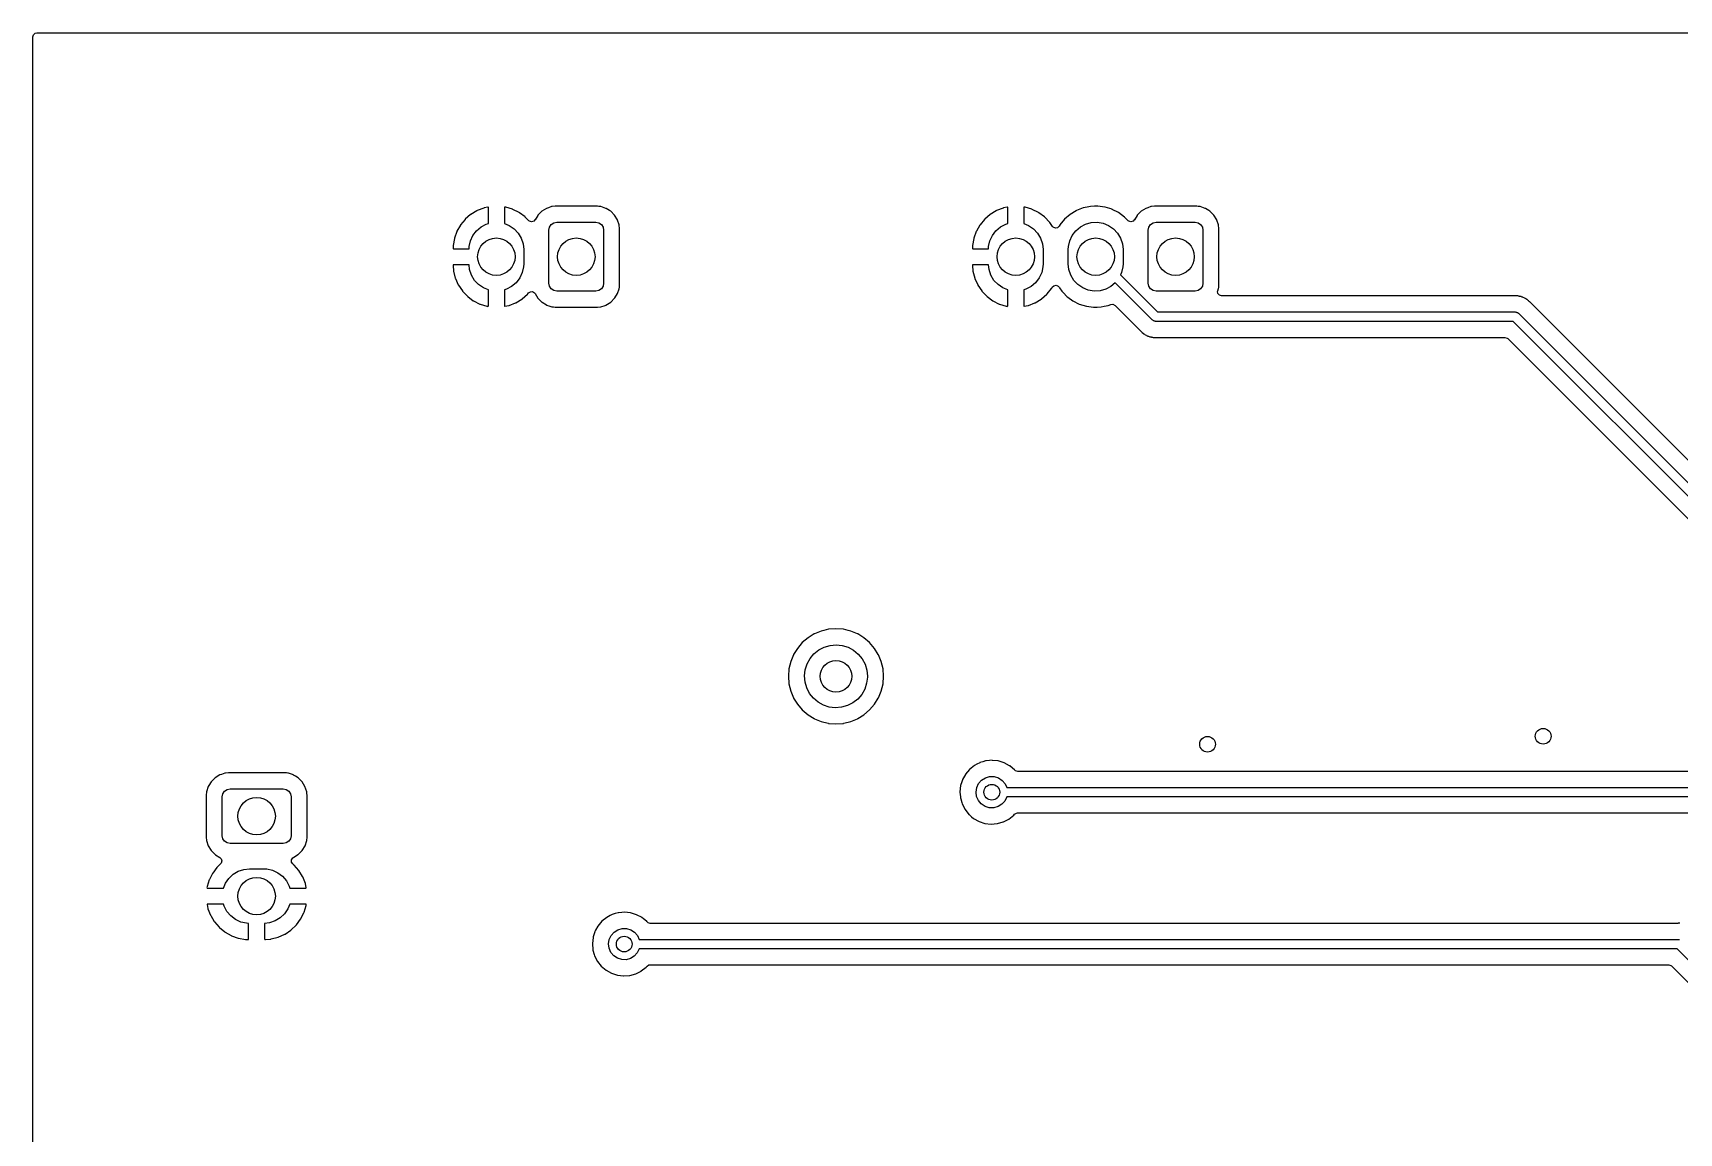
# Model space of a CAD drawing. Extents: x 87 to 209, y -135 to -60.
# Drawn here: x 86.6 to 138.9, y -95 to -60.1 of the extents above; entities that cross this region are included whole.
import ezdxf

# ---------------------------------------------------------------- set-up
doc = ezdxf.new("R2010")
doc.units = 0
doc.layers.add('BLACK', color=7, linetype='CONTINUOUS')

msp = doc.modelspace()

# ---------------------------------------------------------------- linework, layer by layer
at = {"layer": 'BLACK', "linetype": 'CONTINUOUS'}
for p, q in [((86.6145, -60.1773), (86.6345, -60.1092)), ((86.6345, -60.1092), (86.6882, -60.0627)), ((86.6882, -60.0627), (86.7405, -60.0513)), ((86.7405, -60.0513), (208.661, -60.0513)), ((86.6145, -135.108), (86.6145, -60.1773)), ((100.527, -65.8239), (100.359, -65.9701)), ((100.536, -65.8176), (100.527, -65.8239)), ((100.727, -65.7018), (100.536, -65.8176)), ((100.736, -65.6971), (100.727, -65.7018)), ((100.944, -65.6151), (100.736, -65.6971)), ((100.954, -65.6121), (100.944, -65.6151)), ((101.077, -65.5861), (100.954, -65.6121)), ((101.088, -65.5876), (101.077, -65.5861)), ((101.092, -65.6012), (101.088, -65.5876)), ((101.092, -66.1106), (101.092, -65.6012)), ((101.604, -65.586), (101.6, -65.5991)), ((101.6, -65.5991), (101.6, -66.1079)), ((101.618, -65.5838), (101.604, -65.586)), ((101.638, -65.5864), (101.618, -65.5838)), ((101.648, -65.5887), (101.638, -65.5864)), ((101.861, -65.6548), (101.648, -65.5887)), ((101.871, -65.6588), (101.861, -65.6548)), ((102.07, -65.76), (101.871, -65.6588)), ((102.079, -65.7656), (102.07, -65.76)), ((102.258, -65.8988), (102.079, -65.7656)), ((102.266, -65.9059), (102.258, -65.8988)), ((102.374, -66.019), (102.266, -65.9059)), ((102.663, -65.8507), (102.577, -65.9901)), ((102.667, -65.8445), (102.663, -65.8507)), ((102.663, -65.8507), (102.663, -65.8507)), ((102.792, -65.7193), (102.667, -65.8445)), ((102.942, -65.6262), (102.792, -65.7193)), ((103.003, -65.6059), (102.942, -65.6262)), ((103.103, -65.5725), (103.003, -65.6059)), ((103.11, -65.5703), (103.103, -65.5725)), ((103.103, -65.5725), (103.103, -65.5725)), ((103.117, -65.5696), (103.11, -65.5703)), ((103.212, -65.5596), (103.117, -65.5696)), ((103.117, -65.5696), (103.117, -65.5696)), ((103.216, -65.5593), (103.212, -65.5596)), ((103.212, -65.5596), (103.212, -65.5596)), ((104.556, -65.5593), (103.216, -65.5593)), ((104.606, -65.5644), (104.556, -65.5593)), ((104.654, -65.5693), (104.606, -65.5644)), ((104.661, -65.57), (104.654, -65.5693)), ((104.654, -65.5693), (104.654, -65.5693)), ((104.667, -65.5722), (104.661, -65.57)), ((104.722, -65.5903), (104.667, -65.5722)), ((104.667, -65.5722), (104.667, -65.5722)), ((104.829, -65.6257), (104.722, -65.5903)), ((104.835, -65.6295), (104.829, -65.6257)), ((104.944, -65.6966), (104.835, -65.6295)), ((104.835, -65.6295), (104.835, -65.6295)), ((104.979, -65.7185), (104.944, -65.6966)), ((105.104, -65.8435), (104.979, -65.7185)), ((105.198, -65.9939), (105.104, -65.8435)), ((117.037, -65.8239), (116.869, -65.9701)), ((117.046, -65.8176), (117.037, -65.8239)), ((117.237, -65.7018), (117.046, -65.8176)), ((117.246, -65.6971), (117.237, -65.7018)), ((117.454, -65.6151), (117.246, -65.6971)), ((117.464, -65.6121), (117.454, -65.6151)), ((117.587, -65.5861), (117.464, -65.6121)), ((117.598, -65.5876), (117.587, -65.5861)), ((117.602, -65.6012), (117.598, -65.5876)), ((117.602, -66.1106), (117.602, -65.6012)), ((118.114, -65.586), (118.11, -65.5991)), ((118.11, -65.5991), (118.11, -66.1079)), ((118.128, -65.5838), (118.114, -65.586)), ((118.148, -65.5864), (118.128, -65.5838)), ((118.158, -65.5887), (118.148, -65.5864)), ((118.371, -65.6548), (118.158, -65.5887)), ((118.381, -65.6588), (118.371, -65.6548)), ((118.58, -65.76), (118.381, -65.6588)), ((118.589, -65.7656), (118.58, -65.76)), ((118.768, -65.8988), (118.589, -65.7656)), ((118.776, -65.9059), (118.768, -65.8988)), ((118.93, -66.0674), (118.776, -65.9059)), ((119.581, -65.82), (119.404, -65.9733)), ((119.585, -65.8172), (119.581, -65.82)), ((119.776, -65.7014), (119.585, -65.8172)), ((119.585, -65.8172), (119.585, -65.8172)), ((119.781, -65.6986), (119.776, -65.7014)), ((119.776, -65.7014), (119.776, -65.7014)), ((119.998, -65.6127), (119.781, -65.6986)), ((120.004, -65.6116), (119.998, -65.6127)), ((120.173, -65.5761), (120.004, -65.6116)), ((120.004, -65.6116), (120.004, -65.6116)), ((120.227, -65.5646), (120.173, -65.5761)), ((120.36, -65.5596), (120.227, -65.5646)), ((120.456, -65.5561), (120.36, -65.5596)), ((120.461, -65.5559), (120.456, -65.5561)), ((120.456, -65.5561), (120.456, -65.5561)), ((120.466, -65.5566), (120.461, -65.5559)), ((120.688, -65.5859), (120.466, -65.5566)), ((120.466, -65.5566), (120.466, -65.5566)), ((120.693, -65.5866), (120.688, -65.5859)), ((120.688, -65.5859), (120.688, -65.5859)), ((120.916, -65.656), (120.693, -65.5866)), ((120.921, -65.6584), (120.916, -65.656)), ((121.12, -65.7596), (120.921, -65.6584)), ((120.921, -65.6584), (120.921, -65.6584)), ((121.125, -65.762), (121.12, -65.7596)), ((121.12, -65.7596), (121.12, -65.7596)), ((121.313, -65.9016), (121.125, -65.762)), ((121.316, -65.9055), (121.313, -65.9016)), ((121.424, -66.0185), (121.316, -65.9055)), ((121.316, -65.9055), (121.316, -65.9055)), ((121.713, -65.8507), (121.627, -65.9901)), ((121.717, -65.8445), (121.713, -65.8507)), ((121.713, -65.8507), (121.713, -65.8507)), ((121.842, -65.7193), (121.717, -65.8445)), ((121.992, -65.6262), (121.842, -65.7193)), ((122.053, -65.6059), (121.992, -65.6262)), ((122.153, -65.5725), (122.053, -65.6059)), ((122.16, -65.5703), (122.153, -65.5725)), ((122.153, -65.5725), (122.153, -65.5725)), ((122.167, -65.5696), (122.16, -65.5703)), ((122.262, -65.5596), (122.167, -65.5696)), ((122.167, -65.5696), (122.167, -65.5696)), ((122.266, -65.5593), (122.262, -65.5596)), ((122.262, -65.5596), (122.262, -65.5596)), ((123.606, -65.5593), (122.266, -65.5593)), ((123.656, -65.5644), (123.606, -65.5593)), ((123.704, -65.5693), (123.656, -65.5644)), ((123.711, -65.57), (123.704, -65.5693)), ((123.704, -65.5693), (123.704, -65.5693)), ((123.717, -65.5722), (123.711, -65.57)), ((123.772, -65.5903), (123.717, -65.5722)), ((123.717, -65.5722), (123.717, -65.5722)), ((123.879, -65.6257), (123.772, -65.5903)), ((123.885, -65.6295), (123.879, -65.6257)), ((123.994, -65.6966), (123.885, -65.6295)), ((123.885, -65.6295), (123.885, -65.6295)), ((124.029, -65.7185), (123.994, -65.6966)), ((124.154, -65.8435), (124.029, -65.7185)), ((124.248, -65.9939), (124.154, -65.8435)), ((100.089, -66.3627), (100.013, -66.5725)), ((100.093, -66.3531), (100.089, -66.3627)), ((100.204, -66.1591), (100.093, -66.3531)), ((100.21, -66.1503), (100.204, -66.1591)), ((100.351, -65.9778), (100.21, -66.1503)), ((100.359, -65.9701), (100.351, -65.9778)), ((100.602, -66.4871), (100.716, -66.3378)), ((100.716, -66.3378), (100.86, -66.2165)), ((100.86, -66.2165), (101.026, -66.1289)), ((101.026, -66.1289), (101.092, -66.1106)), ((101.6, -66.1079), (101.754, -66.1696)), ((101.754, -66.1696), (101.91, -66.2753)), ((101.91, -66.2753), (102.039, -66.4118)), ((102.039, -66.4118), (102.136, -66.5729)), ((102.396, -66.0375), (102.374, -66.019)), ((102.464, -66.058), (102.396, -66.0375)), ((102.532, -66.0386), (102.464, -66.058)), ((102.572, -65.9938), (102.532, -66.0386)), ((102.574, -65.9951), (102.572, -65.9938)), ((102.577, -65.9901), (102.574, -65.9951)), ((103.016, -66.3178), (103.035, -66.2221)), ((103.016, -68.0078), (103.016, -66.3178)), ((103.035, -66.2221), (103.089, -66.141)), ((103.089, -66.141), (103.17, -66.0868)), ((103.17, -66.0868), (103.266, -66.0678)), ((103.266, -66.0678), (104.506, -66.0678)), ((104.506, -66.0678), (104.602, -66.0868)), ((104.602, -66.0868), (104.683, -66.141)), ((104.683, -66.141), (104.737, -66.2221)), ((104.737, -66.2221), (104.756, -66.3178)), ((104.756, -66.3178), (104.756, -68.0078)), ((105.2, -66.0008), (105.198, -65.9939)), ((105.25, -66.1501), (105.2, -66.0008)), ((105.254, -66.1616), (105.25, -66.1501)), ((105.254, -66.1685), (105.254, -66.1616)), ((105.263, -66.255), (105.254, -66.1685)), ((105.254, -66.1685), (105.254, -66.1685)), ((105.264, -66.2674), (105.263, -66.255)), ((105.264, -68.0582), (105.264, -66.2674)), ((116.599, -66.3627), (116.523, -66.5725)), ((116.603, -66.3531), (116.599, -66.3627)), ((116.714, -66.1591), (116.603, -66.3531)), ((116.72, -66.1503), (116.714, -66.1591)), ((116.861, -65.9778), (116.72, -66.1503)), ((116.869, -65.9701), (116.861, -65.9778)), ((117.112, -66.4871), (117.226, -66.3378)), ((117.226, -66.3378), (117.37, -66.2165)), ((117.37, -66.2165), (117.536, -66.1289)), ((117.536, -66.1289), (117.602, -66.1106)), ((118.11, -66.1079), (118.264, -66.1696)), ((118.264, -66.1696), (118.42, -66.2753)), ((118.42, -66.2753), (118.549, -66.4118)), ((118.549, -66.4118), (118.646, -66.5729)), ((118.937, -66.0756), (118.93, -66.0674)), ((119.02, -66.1998), (118.937, -66.0756)), ((119.048, -66.229), (119.02, -66.1998)), ((119.114, -66.255), (119.048, -66.229)), ((119.183, -66.2411), (119.114, -66.255)), ((119.234, -66.1918), (119.183, -66.2411)), ((119.253, -66.1588), (119.234, -66.1918)), ((119.256, -66.1542), (119.253, -66.1588)), ((119.253, -66.1588), (119.253, -66.1588)), ((119.404, -65.9733), (119.256, -66.1542)), ((119.652, -66.4871), (119.766, -66.3378)), ((119.766, -66.3378), (119.91, -66.2165)), ((119.91, -66.2165), (120.076, -66.1289)), ((120.076, -66.1289), (120.257, -66.079)), ((120.257, -66.079), (120.445, -66.0692)), ((120.445, -66.0692), (120.63, -66.0998)), ((120.63, -66.0998), (120.804, -66.1696)), ((120.804, -66.1696), (120.96, -66.2753)), ((120.96, -66.2753), (121.089, -66.4118)), ((121.089, -66.4118), (121.186, -66.5729)), ((121.446, -66.037), (121.424, -66.0185)), ((121.514, -66.0576), (121.446, -66.037)), ((121.583, -66.0381), (121.514, -66.0576)), ((121.622, -65.9937), (121.583, -66.0381)), ((121.624, -65.9951), (121.622, -65.9937)), ((121.627, -65.9901), (121.624, -65.9951)), ((122.066, -66.3178), (122.085, -66.2221)), ((122.066, -68.0078), (122.066, -66.3178)), ((122.085, -66.2221), (122.139, -66.141)), ((122.139, -66.141), (122.22, -66.0868)), ((122.22, -66.0868), (122.316, -66.0678)), ((122.316, -66.0678), (123.556, -66.0678)), ((123.556, -66.0678), (123.652, -66.0868)), ((123.652, -66.0868), (123.733, -66.141)), ((123.733, -66.141), (123.787, -66.2221)), ((123.787, -66.2221), (123.806, -66.3178)), ((123.806, -66.3178), (123.806, -68.0078)), ((124.25, -66.0008), (124.248, -65.9939)), ((124.3, -66.1501), (124.25, -66.0008)), ((124.304, -66.1616), (124.3, -66.1501)), ((124.304, -66.1685), (124.304, -66.1616)), ((124.313, -66.255), (124.304, -66.1685)), ((124.304, -66.1685), (124.304, -66.1685)), ((124.314, -66.2674), (124.313, -66.255)), ((124.314, -68.0582), (124.314, -66.2674)), ((99.9681, -66.8307), (99.968, -66.8336)), ((99.968, -66.8336), (99.968, -66.8907)), ((99.968, -66.8907), (99.9725, -66.9059)), ((99.969, -66.8118), (99.9681, -66.8307)), ((99.9699, -66.8036), (99.969, -66.8118)), ((100.01, -66.5828), (99.9699, -66.8036)), ((99.9725, -66.9059), (99.9739, -66.9071)), ((99.9739, -66.9071), (99.9815, -66.9088)), ((99.9815, -66.9088), (100.478, -66.9088)), ((100.013, -66.5725), (100.01, -66.5828)), ((100.478, -66.9088), (100.481, -66.8408)), ((100.481, -66.8408), (100.522, -66.6574)), ((100.522, -66.6574), (100.602, -66.4871)), ((102.136, -66.5729), (102.196, -66.751)), ((102.196, -66.751), (102.216, -66.9378)), ((102.216, -66.9378), (102.216, -67.3878)), ((116.479, -66.8118), (116.478, -66.8307)), ((116.478, -66.8307), (116.478, -66.8336)), ((116.478, -66.8336), (116.478, -66.8907)), ((116.478, -66.8907), (116.482, -66.9059)), ((116.48, -66.8036), (116.479, -66.8118)), ((116.52, -66.5828), (116.48, -66.8036)), ((116.482, -66.9059), (116.484, -66.9071)), ((116.484, -66.9071), (116.492, -66.9088)), ((116.492, -66.9088), (116.988, -66.9088)), ((116.523, -66.5725), (116.52, -66.5828)), ((116.988, -66.9088), (116.991, -66.8408)), ((116.991, -66.8408), (117.032, -66.6574)), ((117.032, -66.6574), (117.112, -66.4871)), ((118.646, -66.5729), (118.706, -66.751)), ((118.706, -66.751), (118.726, -66.9378)), ((118.726, -66.9378), (118.726, -67.3878)), ((119.526, -66.9378), (119.531, -66.8408)), ((119.526, -67.3878), (119.526, -66.9378)), ((119.531, -66.8408), (119.572, -66.6574)), ((119.572, -66.6574), (119.652, -66.4871)), ((121.186, -66.5729), (121.246, -66.751)), ((121.246, -66.751), (121.266, -66.9378)), ((121.266, -66.9378), (121.266, -67.3878)), ((99.9697, -67.4227), (99.968, -67.4303)), ((99.968, -67.4303), (99.968, -67.4439)), ((99.968, -67.4439), (99.9682, -67.4492)), ((99.9682, -67.4492), (99.9823, -67.6155)), ((99.9709, -67.4213), (99.9697, -67.4227)), ((99.9861, -67.4168), (99.9709, -67.4213)), ((100.479, -67.4168), (99.9861, -67.4168)), ((100.496, -67.5746), (100.479, -67.4168)), ((102.211, -67.4848), (102.17, -67.6682)), ((102.216, -67.3878), (102.211, -67.4848)), ((116.48, -67.4227), (116.478, -67.4303)), ((116.478, -67.4303), (116.478, -67.4439)), ((116.478, -67.4439), (116.478, -67.4492)), ((116.478, -67.4492), (116.492, -67.6155)), ((116.481, -67.4213), (116.48, -67.4227)), ((116.496, -67.4168), (116.481, -67.4213)), ((116.989, -67.4168), (116.496, -67.4168)), ((117.006, -67.5746), (116.989, -67.4168)), ((118.721, -67.4848), (118.68, -67.6682)), ((118.726, -67.3878), (118.721, -67.4848)), ((119.546, -67.5746), (119.526, -67.3878)), ((121.261, -67.4848), (121.22, -67.6682)), ((121.266, -67.3878), (121.261, -67.4848)), ((99.9823, -67.6155), (99.9841, -67.626)), ((99.9841, -67.626), (100.04, -67.842)), ((100.04, -67.842), (100.044, -67.852)), ((100.044, -67.852), (100.135, -68.0555)), ((100.556, -67.7527), (100.496, -67.5746)), ((100.653, -67.9138), (100.556, -67.7527)), ((100.782, -68.0503), (100.653, -67.9138)), ((101.976, -67.9878), (101.832, -68.1091)), ((102.09, -67.8385), (101.976, -67.9878)), ((102.17, -67.6682), (102.09, -67.8385)), ((103.035, -68.1035), (103.016, -68.0078)), ((104.756, -68.0078), (104.737, -68.1035)), ((116.492, -67.6155), (116.494, -67.626)), ((116.494, -67.626), (116.55, -67.842)), ((116.55, -67.842), (116.554, -67.852)), ((116.554, -67.852), (116.645, -68.0555)), ((117.066, -67.7527), (117.006, -67.5746)), ((117.163, -67.9138), (117.066, -67.7527)), ((117.292, -68.0503), (117.163, -67.9138)), ((118.486, -67.9878), (118.342, -68.1091)), ((118.6, -67.8385), (118.486, -67.9878)), ((118.68, -67.6682), (118.6, -67.8385)), ((119.606, -67.7527), (119.546, -67.5746)), ((119.703, -67.9138), (119.606, -67.7527)), ((119.832, -68.0503), (119.703, -67.9138)), ((121.017, -67.9956), (120.882, -68.1091)), ((122.195, -69.1739), (121.017, -67.9956)), ((121.22, -67.6682), (121.186, -67.7405)), ((121.186, -67.7405), (122.363, -68.9178)), ((122.085, -68.1035), (122.066, -68.0078)), ((123.806, -68.0078), (123.787, -68.1035)), ((100.135, -68.0555), (100.141, -68.0648)), ((100.141, -68.0648), (100.265, -68.25)), ((100.265, -68.25), (100.272, -68.2582)), ((100.272, -68.2582), (100.426, -68.4197)), ((100.426, -68.4197), (100.434, -68.4268)), ((100.434, -68.4268), (100.613, -68.56)), ((100.938, -68.156), (100.782, -68.0503)), ((101.092, -68.2177), (100.938, -68.156)), ((101.092, -68.7265), (101.092, -68.2177)), ((101.666, -68.1967), (101.6, -68.215)), ((101.6, -68.215), (101.6, -68.7244)), ((101.832, -68.1091), (101.666, -68.1967)), ((101.965, -68.6238), (102.156, -68.508)), ((102.156, -68.508), (102.165, -68.5017)), ((102.165, -68.5017), (102.333, -68.3555)), ((102.333, -68.3555), (102.341, -68.3478)), ((102.341, -68.3478), (102.368, -68.3145)), ((102.368, -68.3145), (102.427, -68.2745)), ((102.427, -68.2745), (102.498, -68.2726)), ((102.498, -68.2726), (102.559, -68.3093)), ((102.559, -68.3093), (102.574, -68.3321)), ((102.574, -68.3321), (102.574, -68.3317)), ((102.574, -68.3317), (102.668, -68.4821)), ((102.668, -68.4821), (102.673, -68.4873)), ((102.673, -68.4873), (102.687, -68.5017)), ((102.687, -68.5017), (102.793, -68.6071)), ((103.089, -68.1846), (103.035, -68.1035)), ((103.17, -68.2388), (103.089, -68.1846)), ((103.266, -68.2578), (103.17, -68.2388)), ((104.506, -68.2578), (103.266, -68.2578)), ((104.602, -68.2388), (104.506, -68.2578)), ((104.683, -68.1846), (104.602, -68.2388)), ((104.737, -68.1035), (104.683, -68.1846)), ((104.98, -68.6063), (105.105, -68.4811)), ((105.105, -68.4811), (105.11, -68.4729)), ((105.11, -68.4729), (105.194, -68.3368)), ((105.194, -68.3368), (105.198, -68.3305)), ((105.194, -68.3368), (105.194, -68.3368)), ((105.198, -68.3305), (105.246, -68.1865)), ((105.246, -68.1865), (105.252, -68.1692)), ((105.252, -68.1692), (105.254, -68.1627)), ((105.252, -68.1692), (105.252, -68.1692)), ((105.254, -68.1627), (105.256, -68.1423)), ((105.256, -68.1423), (105.264, -68.0614)), ((105.264, -68.0614), (105.264, -68.0582)), ((116.645, -68.0555), (116.651, -68.0648)), ((116.651, -68.0648), (116.775, -68.25)), ((116.775, -68.25), (116.782, -68.2582)), ((116.782, -68.2582), (116.936, -68.4197)), ((116.936, -68.4197), (116.944, -68.4268)), ((116.944, -68.4268), (117.123, -68.56)), ((117.448, -68.156), (117.292, -68.0503)), ((117.602, -68.2177), (117.448, -68.156)), ((117.602, -68.7265), (117.602, -68.2177)), ((118.176, -68.1967), (118.11, -68.215)), ((118.11, -68.215), (118.11, -68.7244)), ((118.342, -68.1091), (118.176, -68.1967)), ((118.475, -68.6238), (118.666, -68.508)), ((118.666, -68.508), (118.675, -68.5017)), ((118.675, -68.5017), (118.843, -68.3555)), ((118.843, -68.3555), (118.851, -68.3478)), ((118.851, -68.3478), (118.992, -68.1753)), ((118.992, -68.1753), (118.998, -68.1665)), ((118.998, -68.1665), (119.017, -68.1338)), ((119.017, -68.1338), (119.068, -68.0845)), ((119.068, -68.0845), (119.138, -68.0707)), ((119.138, -68.0707), (119.204, -68.0966)), ((119.204, -68.0966), (119.231, -68.1258)), ((119.231, -68.1258), (119.251, -68.1558)), ((119.251, -68.1558), (119.318, -68.2547)), ((119.318, -68.2547), (119.321, -68.2586)), ((119.321, -68.2586), (119.321, -68.2586)), ((119.321, -68.2586), (119.37, -68.3093)), ((119.37, -68.3093), (119.479, -68.424)), ((119.479, -68.424), (119.484, -68.4272)), ((119.484, -68.4272), (119.506, -68.444)), ((119.506, -68.444), (119.667, -68.5636)), ((119.988, -68.156), (119.832, -68.0503)), ((120.162, -68.2258), (119.988, -68.156)), ((120.347, -68.2564), (120.162, -68.2258)), ((120.535, -68.2466), (120.347, -68.2564)), ((120.716, -68.1967), (120.535, -68.2466)), ((120.882, -68.1091), (120.716, -68.1967)), ((122.139, -68.1846), (122.085, -68.1035)), ((122.22, -68.2388), (122.139, -68.1846)), ((122.316, -68.2578), (122.22, -68.2388)), ((123.556, -68.2578), (122.316, -68.2578)), ((123.652, -68.2388), (123.556, -68.2578)), ((123.733, -68.1846), (123.652, -68.2388)), ((123.787, -68.1035), (123.733, -68.1846)), ((124.272, -68.2654), (124.277, -68.2436)), ((124.282, -68.3356), (124.272, -68.2654)), ((124.277, -68.2436), (124.302, -68.1692)), ((124.328, -68.3893), (124.282, -68.3356)), ((124.302, -68.1692), (124.304, -68.1627)), ((124.302, -68.1692), (124.302, -68.1692)), ((124.304, -68.1627), (124.306, -68.1423)), ((124.306, -68.1423), (124.314, -68.0614)), ((124.314, -68.0614), (124.314, -68.0582)), ((124.397, -68.4093), (124.328, -68.3893)), ((133.694, -68.4093), (124.397, -68.4093)), ((133.706, -68.4087), (133.694, -68.4093)), ((133.752, -68.4044), (133.706, -68.4087)), ((133.76, -68.4056), (133.752, -68.4044)), ((133.773, -68.4077), (133.76, -68.4056)), ((133.793, -68.4093), (133.773, -68.4077)), ((133.814, -68.4093), (133.793, -68.4093)), ((133.831, -68.4136), (133.814, -68.4093)), ((133.859, -68.4208), (133.831, -68.4136)), ((133.871, -68.4232), (133.859, -68.4208)), ((133.916, -68.4304), (133.871, -68.4232)), ((133.936, -68.4389), (133.916, -68.4304)), ((133.955, -68.4453), (133.936, -68.4389)), ((133.975, -68.4507), (133.955, -68.4453)), ((133.982, -68.4545), (133.975, -68.4507)), ((134.016, -68.4729), (133.982, -68.4545)), ((133.982, -68.4545), (133.982, -68.4545)), ((134.026, -68.4781), (134.016, -68.4729)), ((134.062, -68.4933), (134.026, -68.4781)), ((134.069, -68.4965), (134.062, -68.4933)), ((134.062, -68.4933), (134.062, -68.4933)), ((134.075, -68.5014), (134.069, -68.4965)), ((134.086, -68.5096), (134.075, -68.5014)), ((134.102, -68.5205), (134.086, -68.5096)), ((134.112, -68.5256), (134.102, -68.5205)), ((134.121, -68.5308), (134.112, -68.5256)), ((134.127, -68.5363), (134.121, -68.5308)), ((134.155, -68.5624), (134.127, -68.5363)), ((100.613, -68.56), (100.622, -68.5656)), ((100.622, -68.5656), (100.821, -68.6668)), ((100.821, -68.6668), (100.831, -68.6708)), ((100.831, -68.6708), (101.044, -68.7369)), ((101.044, -68.7369), (101.054, -68.7392)), ((101.054, -68.7392), (101.074, -68.7418)), ((101.074, -68.7418), (101.088, -68.7396)), ((101.088, -68.7396), (101.092, -68.7265)), ((101.6, -68.7244), (101.604, -68.738)), ((101.604, -68.738), (101.615, -68.7395)), ((101.615, -68.7395), (101.738, -68.7135)), ((101.738, -68.7135), (101.748, -68.7105)), ((101.748, -68.7105), (101.956, -68.6285)), ((101.956, -68.6285), (101.965, -68.6238)), ((102.793, -68.6071), (102.799, -68.6109)), ((102.799, -68.6109), (102.799, -68.6109)), ((102.799, -68.6109), (102.936, -68.6955)), ((102.936, -68.6955), (102.943, -68.6999)), ((102.943, -68.6999), (103.009, -68.7217)), ((103.009, -68.7217), (103.105, -68.7534)), ((103.105, -68.7534), (103.105, -68.7534)), ((103.105, -68.7534), (103.111, -68.7556)), ((103.111, -68.7556), (103.118, -68.7563)), ((103.118, -68.7563), (103.118, -68.7563)), ((103.118, -68.7563), (103.161, -68.7607)), ((103.161, -68.7607), (103.216, -68.7663)), ((103.216, -68.7663), (104.556, -68.7663)), ((104.556, -68.7663), (104.56, -68.766)), ((104.56, -68.766), (104.655, -68.756)), ((104.56, -68.766), (104.56, -68.766)), ((104.655, -68.756), (104.662, -68.7553)), ((104.655, -68.756), (104.655, -68.756)), ((104.662, -68.7553), (104.669, -68.7531)), ((104.669, -68.7531), (104.802, -68.7087)), ((104.669, -68.7531), (104.669, -68.7531)), ((104.802, -68.7087), (104.83, -68.6993)), ((104.83, -68.6993), (104.98, -68.6063)), ((117.123, -68.56), (117.132, -68.5656)), ((117.132, -68.5656), (117.331, -68.6668)), ((117.331, -68.6668), (117.341, -68.6708)), ((117.341, -68.6708), (117.554, -68.7369)), ((117.554, -68.7369), (117.564, -68.7392)), ((117.564, -68.7392), (117.584, -68.7418)), ((117.584, -68.7418), (117.598, -68.7396)), ((117.598, -68.7396), (117.602, -68.7265)), ((118.11, -68.7244), (118.114, -68.738)), ((118.114, -68.738), (118.125, -68.7395)), ((118.125, -68.7395), (118.248, -68.7135)), ((118.248, -68.7135), (118.258, -68.7105)), ((118.258, -68.7105), (118.466, -68.6285)), ((118.466, -68.6285), (118.475, -68.6238)), ((119.667, -68.5636), (119.672, -68.566)), ((119.672, -68.566), (119.672, -68.566)), ((119.672, -68.566), (119.871, -68.6672)), ((119.871, -68.6672), (119.875, -68.6696)), ((119.875, -68.6696), (120.099, -68.739)), ((120.099, -68.739), (120.104, -68.7397)), ((120.104, -68.7397), (120.104, -68.7397)), ((120.104, -68.7397), (120.326, -68.769)), ((120.326, -68.769), (120.326, -68.769)), ((120.326, -68.769), (120.331, -68.7697)), ((120.331, -68.7697), (120.336, -68.7695)), ((120.336, -68.7695), (120.448, -68.7654)), ((120.336, -68.7695), (120.336, -68.7695)), ((120.448, -68.7654), (120.565, -68.761)), ((120.565, -68.761), (120.667, -68.7395)), ((120.667, -68.7395), (120.788, -68.714)), ((120.788, -68.714), (120.794, -68.7129)), ((120.788, -68.714), (120.788, -68.714)), ((120.794, -68.7129), (120.875, -68.6806)), ((120.875, -68.6806), (120.946, -68.6742)), ((120.946, -68.6742), (121.011, -68.7087)), ((121.011, -68.7087), (121.777, -69.4754)), ((122.363, -68.9178), (133.731, -68.9178)), ((133.731, -68.9178), (133.75, -68.9229)), ((133.75, -68.9229), (133.77, -68.9229)), ((133.77, -68.9229), (133.787, -68.9328)), ((133.787, -68.9328), (133.806, -68.9379)), ((133.806, -68.9379), (133.82, -68.9519)), ((133.82, -68.9519), (133.837, -68.9617)), ((133.837, -68.9617), (140.761, -75.8854)), ((134.164, -68.5702), (134.155, -68.5624)), ((134.167, -68.5729), (134.164, -68.5702)), ((134.188, -68.5934), (134.167, -68.5729)), ((134.191, -68.5962), (134.188, -68.5934)), ((134.225, -68.6285), (134.191, -68.5962)), ((134.242, -68.6447), (134.225, -68.6285)), ((134.247, -68.6514), (134.242, -68.6447)), ((134.255, -68.6602), (134.247, -68.6514)), ((134.247, -68.6514), (134.247, -68.6514)), ((140.801, -75.2066), (134.255, -68.6602)), ((121.777, -69.4754), (121.785, -69.4842)), ((121.785, -69.4842), (121.79, -69.4909)), ((121.79, -69.4909), (121.795, -69.4963)), ((121.795, -69.4963), (121.795, -69.4963)), ((121.795, -69.4963), (121.841, -69.5394)), ((121.841, -69.5394), (121.844, -69.5422)), ((121.844, -69.5422), (121.865, -69.5627)), ((121.865, -69.5627), (121.868, -69.5654)), ((121.868, -69.5654), (121.877, -69.5732)), ((121.877, -69.5732), (121.911, -69.6048)), ((122.212, -69.1837), (122.195, -69.1739)), ((122.226, -69.1977), (122.212, -69.1837)), ((122.245, -69.2028), (122.226, -69.1977)), ((122.262, -69.2127), (122.245, -69.2028)), ((122.282, -69.2127), (122.262, -69.2127)), ((122.301, -69.2178), (122.282, -69.2127)), ((133.669, -69.2178), (122.301, -69.2178)), ((140.548, -76.0967), (133.669, -69.2178)), ((121.911, -69.6048), (121.918, -69.6086)), ((121.918, -69.6086), (121.918, -69.6086)), ((121.918, -69.6086), (121.93, -69.6151)), ((121.93, -69.6151), (121.946, -69.626)), ((121.946, -69.626), (121.956, -69.6338)), ((121.956, -69.6338), (121.963, -69.6391)), ((121.963, -69.6391), (121.97, -69.6423)), ((121.97, -69.6423), (121.97, -69.6423)), ((121.97, -69.6423), (122.006, -69.6575)), ((122.006, -69.6575), (122.016, -69.6627)), ((122.016, -69.6627), (122.057, -69.6849)), ((122.057, -69.6849), (122.077, -69.6903)), ((122.077, -69.6903), (122.096, -69.6967)), ((122.096, -69.6967), (122.116, -69.7052)), ((122.116, -69.7052), (122.16, -69.7121)), ((122.16, -69.7121), (122.161, -69.7124)), ((122.161, -69.7124), (122.173, -69.7148)), ((122.173, -69.7148), (122.201, -69.722)), ((122.201, -69.722), (122.218, -69.7263)), ((122.218, -69.7263), (122.239, -69.7263)), ((122.239, -69.7263), (122.259, -69.7279)), ((122.259, -69.7279), (122.28, -69.7312)), ((122.28, -69.7312), (122.326, -69.7269)), ((122.326, -69.7269), (122.338, -69.7263)), ((122.338, -69.7263), (133.406, -69.7263)), ((133.406, -69.7263), (133.474, -69.7463)), ((133.474, -69.7463), (133.495, -69.7632)), ((133.495, -69.7632), (139.87, -76.1379)), ((111.899, -79.0044), (111.754, -79.0394)), ((111.904, -79.0033), (111.899, -79.0044)), ((111.899, -79.0044), (111.899, -79.0044)), ((112.141, -78.9846), (111.904, -79.0033)), ((112.378, -79.0033), (112.141, -78.9846)), ((112.383, -79.0044), (112.378, -79.0033)), ((112.528, -79.0394), (112.383, -79.0044)), ((112.383, -79.0044), (112.383, -79.0044)), ((111.071, -79.4278), (110.917, -79.6084)), ((111.252, -79.2736), (111.071, -79.4278)), ((111.256, -79.271), (111.252, -79.2736)), ((111.45, -79.1521), (111.256, -79.271)), ((111.256, -79.271), (111.256, -79.271)), ((111.454, -79.1496), (111.45, -79.1521)), ((111.459, -79.1477), (111.454, -79.1496)), ((111.669, -79.0606), (111.459, -79.1477)), ((111.459, -79.1477), (111.459, -79.1477)), ((111.673, -79.0587), (111.669, -79.0606)), ((111.669, -79.0606), (111.669, -79.0606)), ((111.754, -79.0394), (111.673, -79.0587)), ((111.766, -79.5706), (111.954, -79.5155)), ((111.954, -79.5155), (112.148, -79.4978)), ((112.148, -79.4978), (112.342, -79.5182)), ((112.342, -79.5182), (112.529, -79.5759)), ((112.609, -79.0587), (112.528, -79.0394)), ((112.613, -79.0606), (112.609, -79.0587)), ((112.823, -79.1477), (112.613, -79.0606)), ((112.613, -79.0606), (112.613, -79.0606)), ((112.828, -79.1496), (112.823, -79.1477)), ((112.823, -79.1477), (112.823, -79.1477)), ((112.832, -79.1521), (112.828, -79.1496)), ((113.026, -79.271), (112.832, -79.1521)), ((113.03, -79.2736), (113.026, -79.271)), ((113.026, -79.271), (113.026, -79.271)), ((113.211, -79.4278), (113.03, -79.2736)), ((113.365, -79.6084), (113.211, -79.4278)), ((110.702, -80.0302), (110.646, -80.2611)), ((110.793, -79.8108), (110.702, -80.0302)), ((110.795, -79.8066), (110.793, -79.8108)), ((110.914, -79.6126), (110.795, -79.8066)), ((110.917, -79.6084), (110.914, -79.6126)), ((110.914, -79.6126), (110.914, -79.6126)), ((111.222, -80.1039), (111.316, -79.9328)), ((111.316, -79.9328), (111.441, -79.7833)), ((111.441, -79.7833), (111.593, -79.661)), ((111.593, -79.661), (111.766, -79.5706)), ((112.529, -79.5759), (112.7, -79.6688)), ((112.7, -79.6688), (112.851, -79.7932)), ((112.851, -79.7932), (112.974, -79.9444)), ((112.974, -79.9444), (113.066, -80.1167)), ((113.368, -79.6126), (113.365, -79.6084)), ((113.487, -79.8066), (113.368, -79.6126)), ((113.368, -79.6126), (113.368, -79.6126)), ((113.489, -79.8108), (113.487, -79.8066)), ((113.58, -80.0302), (113.489, -79.8108)), ((113.636, -80.2611), (113.58, -80.0302)), ((110.646, -80.2611), (110.628, -80.4978)), ((110.628, -80.4978), (110.646, -80.7345)), ((111.141, -80.4838), (111.163, -80.2899)), ((111.157, -80.6783), (111.141, -80.4838)), ((111.163, -80.2899), (111.222, -80.1039)), ((113.066, -80.1167), (113.122, -80.3036)), ((113.141, -80.5257), (113.116, -80.7193)), ((113.122, -80.3036), (113.141, -80.4978)), ((113.141, -80.4978), (113.141, -80.5257)), ((113.654, -80.4978), (113.636, -80.2611)), ((113.636, -80.7345), (113.654, -80.4978)), ((110.646, -80.7345), (110.702, -80.9654)), ((110.702, -80.9654), (110.793, -81.1848)), ((111.211, -80.8659), (111.157, -80.6783)), ((111.3, -81.0395), (111.211, -80.8659)), ((111.422, -81.1925), (111.3, -81.0395)), ((112.958, -81.0742), (112.831, -81.222)), ((113.055, -80.9045), (112.958, -81.0742)), ((113.116, -80.7193), (113.055, -80.9045)), ((113.489, -81.1848), (113.58, -80.9654)), ((113.58, -80.9654), (113.636, -80.7345)), ((110.793, -81.1848), (110.795, -81.189)), ((110.795, -81.189), (110.914, -81.383)), ((110.914, -81.383), (110.914, -81.383)), ((110.914, -81.383), (110.917, -81.3872)), ((110.917, -81.3872), (111.071, -81.5678)), ((111.071, -81.5678), (111.252, -81.722)), ((111.57, -81.3189), (111.422, -81.1925)), ((111.741, -81.4142), (111.57, -81.3189)), ((111.926, -81.4745), (111.741, -81.4142)), ((112.12, -81.4976), (111.926, -81.4745)), ((112.315, -81.4826), (112.12, -81.4976)), ((112.503, -81.4301), (112.315, -81.4826)), ((112.677, -81.3421), (112.503, -81.4301)), ((112.831, -81.222), (112.677, -81.3421)), ((113.03, -81.722), (113.211, -81.5678)), ((113.211, -81.5678), (113.365, -81.3872)), ((113.365, -81.3872), (113.368, -81.383)), ((113.368, -81.383), (113.487, -81.189)), ((113.368, -81.383), (113.368, -81.383)), ((113.487, -81.189), (113.489, -81.1848)), ((111.252, -81.722), (111.256, -81.7246)), ((111.256, -81.7246), (111.256, -81.7246)), ((111.256, -81.7246), (111.45, -81.8435)), ((111.45, -81.8435), (111.454, -81.846)), ((111.454, -81.846), (111.459, -81.8479)), ((111.459, -81.8479), (111.459, -81.8479)), ((111.459, -81.8479), (111.669, -81.935)), ((111.669, -81.935), (111.673, -81.9369)), ((111.673, -81.9369), (111.754, -81.9562)), ((111.754, -81.9562), (111.899, -81.9912)), ((111.899, -81.9912), (111.899, -81.9912)), ((111.899, -81.9912), (111.904, -81.9923)), ((111.904, -81.9923), (112.141, -82.011)), ((112.141, -82.011), (112.378, -81.9923)), ((112.378, -81.9923), (112.383, -81.9912)), ((112.383, -81.9912), (112.528, -81.9562)), ((112.383, -81.9912), (112.383, -81.9912)), ((112.528, -81.9562), (112.609, -81.9369)), ((112.609, -81.9369), (112.613, -81.935)), ((112.613, -81.935), (112.823, -81.8479)), ((112.823, -81.8479), (112.828, -81.846)), ((112.823, -81.8479), (112.823, -81.8479)), ((112.828, -81.846), (112.832, -81.8435)), ((112.832, -81.8435), (113.026, -81.7246)), ((113.026, -81.7246), (113.03, -81.722)), ((113.026, -81.7246), (113.026, -81.7246)), ((116.898, -83.1871), (116.812, -83.2126)), ((116.904, -83.1854), (116.898, -83.1871)), ((116.898, -83.1871), (116.898, -83.1871)), ((116.91, -83.1848), (116.904, -83.1854)), ((117.019, -83.175), (116.91, -83.1848)), ((116.91, -83.1848), (116.91, -83.1848)), ((117.101, -83.1674), (117.019, -83.175)), ((117.107, -83.1681), (117.101, -83.1674)), ((117.292, -83.1875), (117.107, -83.1681)), ((117.107, -83.1681), (117.107, -83.1681)), ((117.298, -83.1881), (117.292, -83.1875)), ((117.292, -83.1875), (117.292, -83.1875)), ((117.487, -83.2466), (117.298, -83.1881)), ((92.5571, -83.6312), (92.4067, -83.7243)), ((92.6051, -83.6152), (92.5571, -83.6312)), ((92.7183, -83.5775), (92.6051, -83.6152)), ((92.7248, -83.5753), (92.7183, -83.5775)), ((92.7183, -83.5775), (92.7183, -83.5775)), ((92.7317, -83.5746), (92.7248, -83.5753)), ((92.8273, -83.5646), (92.7317, -83.5746)), ((92.7317, -83.5746), (92.7317, -83.5746)), ((92.8274, -83.5646), (92.8273, -83.5646)), ((92.8306, -83.5643), (92.8274, -83.5646)), ((94.6214, -83.5643), (92.8306, -83.5643)), ((94.676, -83.5699), (94.6214, -83.5643)), ((94.719, -83.5743), (94.676, -83.5699)), ((94.7259, -83.575), (94.719, -83.5743)), ((94.719, -83.5743), (94.719, -83.5743)), ((94.7324, -83.5772), (94.7259, -83.575)), ((94.7333, -83.5775), (94.7324, -83.5772)), ((94.7324, -83.5772), (94.7324, -83.5772)), ((94.8937, -83.6307), (94.7333, -83.5775)), ((94.9, -83.6345), (94.8937, -83.6307)), ((94.9566, -83.6694), (94.9, -83.6345)), ((94.9, -83.6345), (94.9, -83.6345)), ((95.0443, -83.7235), (94.9566, -83.6694)), ((116.197, -83.7197), (116.163, -83.7816)), ((116.255, -83.6137), (116.197, -83.7197)), ((116.258, -83.6083), (116.255, -83.6137)), ((116.255, -83.6137), (116.255, -83.6137)), ((116.385, -83.4568), (116.258, -83.6083)), ((116.539, -83.3328), (116.385, -83.4568)), ((116.618, -83.2915), (116.539, -83.3328)), ((116.709, -83.2441), (116.618, -83.2915)), ((116.714, -83.2412), (116.709, -83.2441)), ((116.709, -83.2441), (116.709, -83.2441)), ((116.812, -83.2126), (116.714, -83.2412)), ((116.89, -83.7244), (117.026, -83.6854)), ((117.026, -83.6854), (117.168, -83.6863)), ((117.168, -83.6863), (117.304, -83.7269)), ((117.661, -83.3407), (117.487, -83.2466)), ((117.665, -83.3446), (117.661, -83.3407)), ((117.747, -83.4122), (117.665, -83.3446)), ((117.665, -83.3446), (117.665, -83.3446)), ((117.813, -83.4667), (117.747, -83.4122)), ((117.817, -83.4715), (117.813, -83.4667)), ((117.821, -83.4759), (117.817, -83.4715)), ((117.817, -83.4715), (117.817, -83.4715)), ((117.85, -83.5023), (117.821, -83.4759)), ((117.918, -83.5223), (117.85, -83.5023)), ((152.339, -83.5223), (117.918, -83.5223)), ((92.1332, -84.1679), (92.1225, -84.2724)), ((92.1889, -84.0001), (92.1332, -84.1679)), ((92.211, -83.9642), (92.1889, -84.0001)), ((92.2779, -83.8557), (92.211, -83.9642)), ((92.2817, -83.8495), (92.2779, -83.8557)), ((92.2779, -83.8557), (92.2779, -83.8557)), ((92.3859, -83.7452), (92.2817, -83.8495)), ((92.4015, -83.7295), (92.3859, -83.7452)), ((92.4067, -83.7243), (92.4015, -83.7295)), ((92.631, -84.3228), (92.65, -84.2271)), ((92.65, -84.2271), (92.7042, -84.146)), ((92.7042, -84.146), (92.7853, -84.0918)), ((92.7853, -84.0918), (92.881, -84.0728)), ((92.881, -84.0728), (94.571, -84.0728)), ((94.571, -84.0728), (94.6667, -84.0918)), ((94.6667, -84.0918), (94.7478, -84.146)), ((94.7478, -84.146), (94.802, -84.2271)), ((94.802, -84.2271), (94.821, -84.3228)), ((95.1695, -83.8485), (95.0443, -83.7235)), ((95.2625, -83.9989), (95.1695, -83.8485)), ((95.3185, -84.1666), (95.2625, -83.9989)), ((95.3185, -84.1667), (95.3185, -84.1666)), ((95.3192, -84.1735), (95.3185, -84.1667)), ((95.3238, -84.2173), (95.3192, -84.1735)), ((95.3192, -84.1735), (95.3192, -84.1735)), ((95.3295, -84.2724), (95.3238, -84.2173)), ((116.103, -83.9701), (116.081, -84.1667)), ((116.081, -84.1667), (116.082, -84.1773)), ((116.082, -84.1773), (116.095, -84.3313)), ((116.139, -83.8547), (116.103, -83.9701)), ((116.161, -83.7875), (116.139, -83.8547)), ((116.163, -83.7816), (116.161, -83.7875)), ((116.161, -83.7875), (116.161, -83.7875)), ((116.594, -84.1747), (116.616, -84.0346)), ((116.612, -84.3153), (116.594, -84.1747)), ((116.616, -84.0346), (116.676, -83.9063)), ((116.676, -83.9063), (116.77, -83.8)), ((116.77, -83.8), (116.89, -83.7244)), ((117.304, -83.7269), (117.423, -83.804)), ((117.423, -83.804), (117.515, -83.9114)), ((117.515, -83.9114), (117.57, -84.0308)), ((117.57, -84.0308), (152.686, -84.0308)), ((92.1225, -84.2724), (92.1225, -85.6132)), ((92.631, -85.5628), (92.631, -84.3228)), ((94.821, -84.3228), (94.821, -85.5628)), ((95.3295, -85.6132), (95.3295, -84.2724)), ((116.095, -84.3313), (116.097, -84.3637)), ((116.097, -84.3637), (116.107, -84.3961)), ((116.107, -84.3961), (116.138, -84.5075)), ((116.138, -84.5075), (116.152, -84.5538)), ((116.152, -84.5538), (116.242, -84.7298)), ((116.242, -84.7298), (116.365, -84.8848)), ((116.67, -84.445), (116.612, -84.3153)), ((116.761, -84.5535), (116.67, -84.445)), ((116.879, -84.6321), (116.761, -84.5535)), ((117.014, -84.6744), (116.879, -84.6321)), ((117.156, -84.677), (117.014, -84.6744)), ((117.293, -84.6397), (117.156, -84.677)), ((117.413, -84.5655), (117.293, -84.6397)), ((117.509, -84.4604), (117.413, -84.5655)), ((117.57, -84.3328), (117.509, -84.4604)), ((117.571, -84.3308), (117.57, -84.3328)), ((152.687, -84.3308), (117.571, -84.3308)), ((116.365, -84.8848), (116.37, -84.8887)), ((116.37, -84.8887), (116.37, -84.8887)), ((116.37, -84.8887), (116.452, -84.9589)), ((116.452, -84.9589), (116.516, -85.0129)), ((116.516, -85.0129), (116.688, -85.1094)), ((116.688, -85.1094), (116.876, -85.1705)), ((116.876, -85.1705), (117.073, -85.194)), ((117.073, -85.194), (117.079, -85.1935)), ((117.079, -85.1935), (117.264, -85.1793)), ((117.079, -85.1935), (117.079, -85.1935)), ((117.264, -85.1793), (117.27, -85.1788)), ((117.264, -85.1793), (117.264, -85.1793)), ((117.27, -85.1788), (117.46, -85.1256)), ((117.46, -85.1256), (117.466, -85.1228)), ((117.466, -85.1228), (117.631, -85.0392)), ((117.466, -85.1228), (117.466, -85.1228)), ((117.631, -85.0392), (117.637, -85.0364)), ((117.631, -85.0392), (117.631, -85.0392)), ((117.637, -85.0364), (117.793, -84.9147)), ((117.793, -84.9147), (117.82, -84.883)), ((117.82, -84.883), (117.88, -84.8445)), ((117.88, -84.8445), (117.916, -84.8393)), ((117.916, -84.8393), (152.336, -84.8393)), ((92.1225, -85.6132), (92.1335, -85.719)), ((92.1335, -85.719), (92.1894, -85.8867)), ((92.65, -85.6585), (92.631, -85.5628)), ((92.7042, -85.7396), (92.65, -85.6585)), ((92.7853, -85.7938), (92.7042, -85.7396)), ((92.881, -85.8128), (92.7853, -85.7938)), ((94.571, -85.8128), (92.881, -85.8128)), ((94.6667, -85.7938), (94.571, -85.8128)), ((94.7478, -85.7396), (94.6667, -85.7938)), ((94.802, -85.6585), (94.7478, -85.7396)), ((94.821, -85.5628), (94.802, -85.6585)), ((95.2631, -85.8855), (95.3188, -85.7177)), ((95.3188, -85.7177), (95.3295, -85.6132)), ((92.1894, -85.8867), (92.2825, -86.0371)), ((92.2825, -86.0371), (92.4077, -86.1621)), ((92.4077, -86.1621), (92.4139, -86.1659)), ((92.4139, -86.1659), (92.4139, -86.1659)), ((92.4139, -86.1659), (92.5583, -86.2549)), ((92.5583, -86.2549), (92.557, -86.2569)), ((92.557, -86.2569), (92.6018, -86.2963)), ((92.6018, -86.2963), (92.6212, -86.3646)), ((94.8358, -86.331), (94.8725, -86.2702)), ((94.8377, -86.402), (94.8358, -86.331)), ((94.8725, -86.2702), (94.8953, -86.255)), ((94.8949, -86.2544), (95.0391, -86.1651)), ((94.8953, -86.255), (94.8949, -86.2544)), ((95.0391, -86.1651), (95.0453, -86.1613)), ((95.0453, -86.1613), (95.1703, -86.0361)), ((95.1703, -86.0361), (95.2631, -85.8855)), ((92.3232, -86.7588), (92.222, -86.9577)), ((92.3288, -86.7498), (92.3232, -86.7588)), ((92.462, -86.5707), (92.3288, -86.7498)), ((92.4691, -86.5627), (92.462, -86.5707)), ((92.5822, -86.4548), (92.4691, -86.5627)), ((92.6007, -86.4326), (92.5822, -86.4548)), ((92.6212, -86.3646), (92.6007, -86.4326)), ((92.8385, -86.9189), (92.975, -86.7898)), ((92.975, -86.7898), (93.1361, -86.693)), ((93.1361, -86.693), (93.3142, -86.6331)), ((93.3142, -86.6331), (93.501, -86.6128)), ((93.501, -86.6128), (93.951, -86.6128)), ((93.951, -86.6128), (94.048, -86.6182)), ((94.048, -86.6182), (94.2314, -86.6592)), ((94.2314, -86.6592), (94.4017, -86.7386)), ((94.4017, -86.7386), (94.551, -86.8528)), ((94.551, -86.8528), (94.6723, -86.9963)), ((94.8777, -86.4606), (94.8377, -86.402)), ((94.911, -86.4879), (94.8777, -86.4606)), ((94.9187, -86.4954), (94.911, -86.4879)), ((95.0649, -86.6639), (94.9187, -86.4954)), ((95.0712, -86.6725), (95.0649, -86.6639)), ((95.187, -86.8633), (95.0712, -86.6725)), ((92.1496, -87.1911), (92.147, -87.2108)), ((92.147, -87.2108), (92.1492, -87.225)), ((92.1492, -87.225), (92.1623, -87.2288)), ((92.1519, -87.1807), (92.1496, -87.1911)), ((92.218, -86.9676), (92.1519, -87.1807)), ((92.1623, -87.2288), (92.6711, -87.2288)), ((92.222, -86.9577), (92.218, -86.9676)), ((92.6711, -87.2288), (92.7328, -87.0744)), ((92.7328, -87.0744), (92.8385, -86.9189)), ((94.6723, -86.9963), (94.7599, -87.1625)), ((94.7599, -87.1625), (94.7782, -87.2288)), ((94.7782, -87.2288), (95.2876, -87.2288)), ((95.1917, -86.8728), (95.187, -86.8633)), ((95.2737, -87.0804), (95.1917, -86.8728)), ((95.2767, -87.0906), (95.2737, -87.0804)), ((95.3027, -87.2142), (95.2767, -87.0906)), ((95.2876, -87.2288), (95.3012, -87.2248)), ((95.3012, -87.2248), (95.3026, -87.2147)), ((95.3026, -87.2147), (95.3027, -87.2142)), ((92.1508, -87.7408), (92.1493, -87.7514)), ((92.1493, -87.7514), (92.1753, -87.875)), ((92.1644, -87.7368), (92.1508, -87.7408)), ((92.6738, -87.7368), (92.1644, -87.7368)), ((92.1753, -87.875), (92.1783, -87.8852)), ((92.1783, -87.8852), (92.2603, -88.0928)), ((92.6921, -87.8031), (92.6738, -87.7368)), ((92.7797, -87.9693), (92.6921, -87.8031)), ((94.7192, -87.8912), (94.6135, -88.0467)), ((94.7809, -87.7368), (94.7192, -87.8912)), ((95.2897, -87.7368), (94.7809, -87.7368)), ((95.234, -87.998), (95.3001, -87.7849)), ((95.3028, -87.7406), (95.2897, -87.7368)), ((95.3001, -87.7849), (95.3024, -87.7745)), ((95.3024, -87.7745), (95.305, -87.7548)), ((95.305, -87.7548), (95.3028, -87.7406)), ((92.2603, -88.0928), (92.265, -88.1023)), ((92.265, -88.1023), (92.3808, -88.2931)), ((92.3808, -88.2931), (92.3871, -88.3017)), ((92.3871, -88.3017), (92.5333, -88.4702)), ((92.901, -88.1128), (92.7797, -87.9693)), ((93.0503, -88.227), (92.901, -88.1128)), ((93.2206, -88.3064), (93.0503, -88.227)), ((93.404, -88.3474), (93.2206, -88.3064)), ((93.472, -88.3512), (93.404, -88.3474)), ((93.472, -88.8473), (93.472, -88.3512)), ((94.1378, -88.3325), (93.98, -88.3496)), ((93.98, -88.3496), (93.98, -88.8427)), ((94.3159, -88.2726), (94.1378, -88.3325)), ((94.477, -88.1758), (94.3159, -88.2726)), ((94.6135, -88.0467), (94.477, -88.1758)), ((94.8214, -88.5569), (94.9829, -88.4029)), ((94.9829, -88.4029), (94.99, -88.3949)), ((94.99, -88.3949), (95.1232, -88.2158)), ((95.1232, -88.2158), (95.1288, -88.2068)), ((95.1288, -88.2068), (95.23, -88.0079)), ((95.23, -88.0079), (95.234, -87.998)), ((104.701, -88.2828), (104.574, -88.4343)), ((104.855, -88.1588), (104.701, -88.2828)), ((104.963, -88.1023), (104.855, -88.1588)), ((105.025, -88.0701), (104.963, -88.1023)), ((105.03, -88.0672), (105.025, -88.0701)), ((105.025, -88.0701), (105.025, -88.0701)), ((105.127, -88.0387), (105.03, -88.0672)), ((105.214, -88.0131), (105.127, -88.0387)), ((105.22, -88.0114), (105.214, -88.0131)), ((105.214, -88.0131), (105.214, -88.0131)), ((105.226, -88.0108), (105.22, -88.0114)), ((105.335, -88.001), (105.226, -88.0108)), ((105.226, -88.0108), (105.226, -88.0108)), ((105.417, -87.9934), (105.335, -88.001)), ((105.423, -87.9941), (105.417, -87.9934)), ((105.608, -88.0135), (105.423, -87.9941)), ((105.423, -87.9941), (105.423, -87.9941)), ((105.614, -88.0141), (105.608, -88.0135)), ((105.608, -88.0135), (105.608, -88.0135)), ((105.803, -88.0726), (105.614, -88.0141)), ((105.977, -88.1667), (105.803, -88.0726)), ((105.981, -88.1706), (105.977, -88.1667)), ((106.007, -88.192), (105.981, -88.1706)), ((105.981, -88.1706), (105.981, -88.1706)), ((106.129, -88.2927), (106.007, -88.192)), ((106.133, -88.2975), (106.129, -88.2927)), ((106.137, -88.3019), (106.133, -88.2975)), ((106.133, -88.2975), (106.133, -88.2975)), ((106.166, -88.3283), (106.137, -88.3019)), ((106.234, -88.3483), (106.166, -88.3283)), ((138.901, -88.3483), (106.234, -88.3483)), ((138.913, -88.3477), (138.901, -88.3483)), ((138.959, -88.3434), (138.913, -88.3477)), ((92.5333, -88.4702), (92.541, -88.4777)), ((92.541, -88.4777), (92.7135, -88.6192)), ((92.7135, -88.6192), (92.7223, -88.6252)), ((92.7223, -88.6252), (92.9163, -88.7356)), ((92.9163, -88.7356), (92.9259, -88.7401)), ((92.9259, -88.7401), (93.1357, -88.8162)), ((93.1357, -88.8162), (93.146, -88.819)), ((93.146, -88.819), (93.3668, -88.8589)), ((93.3668, -88.8589), (93.375, -88.8598)), ((93.375, -88.8598), (93.3939, -88.8607)), ((93.3939, -88.8607), (93.3968, -88.8608)), ((93.3968, -88.8608), (93.4539, -88.8608)), ((93.4539, -88.8608), (93.4691, -88.8563)), ((93.4691, -88.8563), (93.4703, -88.8549)), ((93.4703, -88.8549), (93.472, -88.8473)), ((93.98, -88.8427), (93.9845, -88.8579)), ((93.9845, -88.8579), (93.9859, -88.8591)), ((93.9859, -88.8591), (93.9935, -88.8608)), ((93.9935, -88.8608), (94.0071, -88.8608)), ((94.0071, -88.8608), (94.0124, -88.8606)), ((94.0124, -88.8606), (94.1787, -88.8465)), ((94.1787, -88.8465), (94.1892, -88.8447)), ((94.1892, -88.8447), (94.4052, -88.7886)), ((94.4052, -88.7886), (94.4152, -88.7851)), ((94.4152, -88.7851), (94.6187, -88.6934)), ((94.6187, -88.6934), (94.628, -88.6882)), ((94.628, -88.6882), (94.8132, -88.5636)), ((94.8132, -88.5636), (94.8214, -88.5569)), ((104.419, -88.7961), (104.397, -88.9927)), ((104.425, -88.7776), (104.419, -88.7961)), ((104.477, -88.6135), (104.425, -88.7776)), ((104.479, -88.6076), (104.477, -88.6135)), ((104.477, -88.6135), (104.477, -88.6135)), ((104.5, -88.5689), (104.479, -88.6076)), ((104.571, -88.4397), (104.5, -88.5689)), ((104.574, -88.4343), (104.571, -88.4397)), ((104.571, -88.4397), (104.571, -88.4397)), ((104.91, -89.0007), (104.932, -88.8606)), ((104.932, -88.8606), (104.992, -88.7323)), ((104.992, -88.7323), (105.086, -88.626)), ((105.086, -88.626), (105.206, -88.5504)), ((105.206, -88.5504), (105.342, -88.5114)), ((105.342, -88.5114), (105.484, -88.5123)), ((105.484, -88.5123), (105.62, -88.5529)), ((105.62, -88.5529), (105.739, -88.63)), ((105.739, -88.63), (105.831, -88.7374)), ((105.831, -88.7374), (105.886, -88.8568)), ((105.886, -88.8568), (138.938, -88.8568)), ((138.938, -88.8568), (138.957, -88.8619)), ((104.397, -88.9927), (104.397, -88.9988)), ((104.397, -88.9988), (104.412, -89.1771)), ((104.412, -89.1771), (104.413, -89.1897)), ((104.413, -89.1897), (104.415, -89.1957)), ((104.415, -89.1957), (104.457, -89.3425)), ((104.457, -89.3425), (104.468, -89.3798)), ((104.468, -89.3798), (104.558, -89.5558)), ((104.928, -89.1413), (104.91, -89.0007)), ((104.986, -89.271), (104.928, -89.1413)), ((105.077, -89.3795), (104.986, -89.271)), ((105.195, -89.4581), (105.077, -89.3795)), ((105.33, -89.5004), (105.195, -89.4581)), ((105.609, -89.4657), (105.472, -89.503)), ((105.729, -89.3915), (105.609, -89.4657)), ((105.825, -89.2864), (105.729, -89.3915)), ((105.886, -89.1588), (105.825, -89.2864)), ((105.887, -89.1568), (105.886, -89.1588)), ((138.876, -89.1568), (105.887, -89.1568)), ((140.102, -90.3829), (138.876, -89.1568)), ((104.558, -89.5558), (104.681, -89.7108)), ((104.681, -89.7108), (104.832, -89.8389)), ((104.832, -89.8389), (105.004, -89.9354)), ((105.004, -89.9354), (105.192, -89.9965)), ((105.192, -89.9965), (105.389, -90.02)), ((105.472, -89.503), (105.33, -89.5004)), ((105.586, -90.0048), (105.776, -89.9516)), ((105.776, -89.9516), (105.782, -89.9488)), ((105.782, -89.9488), (105.947, -89.8652)), ((105.782, -89.9488), (105.782, -89.9488)), ((105.947, -89.8652), (105.953, -89.8624)), ((105.947, -89.8652), (105.947, -89.8652)), ((105.953, -89.8624), (106.109, -89.7407)), ((106.109, -89.7407), (106.136, -89.709)), ((106.136, -89.709), (106.196, -89.6705)), ((106.196, -89.6705), (106.232, -89.6653)), ((106.232, -89.6653), (138.613, -89.6653)), ((138.613, -89.6653), (138.681, -89.6853)), ((138.681, -89.6853), (138.702, -89.7022)), ((138.702, -89.7022), (139.684, -90.6844)), ((105.389, -90.02), (105.395, -90.0195)), ((105.395, -90.0195), (105.58, -90.0053)), ((105.395, -90.0195), (105.395, -90.0195)), ((105.58, -90.0053), (105.586, -90.0048)), ((105.58, -90.0053), (105.58, -90.0053))]:
    msp.add_line(p, q, dxfattribs=at)
at = {"layer": 'BLACK'}
for centre, radius in [((101.346, -67.1628), 0.595), ((103.886, -67.1628), 0.595), ((117.856, -67.1628), 0.595), ((120.396, -67.1628), 0.595), ((122.936, -67.1628), 0.595), ((112.141, -80.4978), 0.5), ((123.952, -82.6568), 0.25), ((134.62, -82.4028), 0.25), ((117.094, -84.1808), 0.25), ((93.726, -84.9428), 0.595), ((93.726, -87.4828), 0.595), ((105.41, -89.0068), 0.25)]:
    msp.add_circle(centre, radius, dxfattribs=at)

doc.saveas('drawing.dxf')
